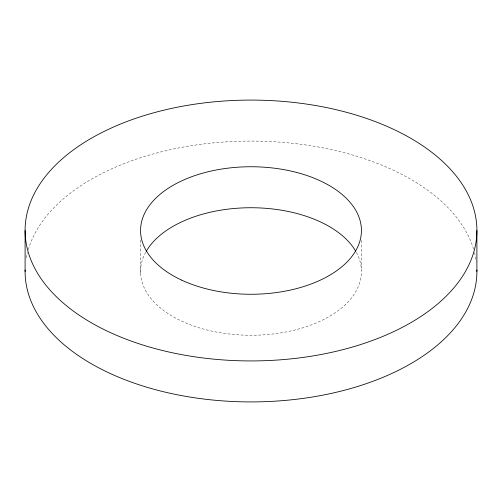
<?xml version="1.0" encoding="UTF-8"?>
<svg xmlns="http://www.w3.org/2000/svg" width="502" height="502" viewBox="0 0 502 502"><rect width="100%" height="100%" fill="white"/><g stroke="black" fill="none" stroke-linecap="round" stroke-linejoin="round"><path stroke-width="0.38" stroke-dasharray="2.51 1.88" d="M361.289 240.314L361.289 268.156M140.711 240.031L140.711 274.832M26.336 257.852A225.9 130.42 0 0 1 27.484 252.588M28.288 249.651A225.9 130.42 0 0 1 251 141.075A225.9 130.42 0 0 1 473.712 249.651M474.515 252.588A225.9 130.42 0 0 1 476.254 261.642M356.389 252.437A110.44 63.76 0 0 1 250.561 335.254A110.44 63.76 0 0 1 145.875 251.948"/><path stroke-width="0.75" d="M476.9 230.506A225.9 130.42 0 0 1 138.05 343.456A225.9 130.42 0 0 1 138.05 117.556A225.9 130.42 0 0 1 476.9 230.506L476.9 271.494M25.1 230.506L25.1 271.494M476.887 269.982A225.9 130.42 0 0 1 251 401.914A225.9 130.42 0 0 1 25.113 269.982M146.258 251.282A110.44 63.76 0 0 1 250.893 207.734A110.44 63.76 0 0 1 355.673 251.163M181.498 280.06A110.44 63.76 0 0 0 360.078 240.483A110.44 63.76 0 0 0 211.424 170.981A110.44 63.76 0 0 0 181.498 280.06"/></g></svg>
